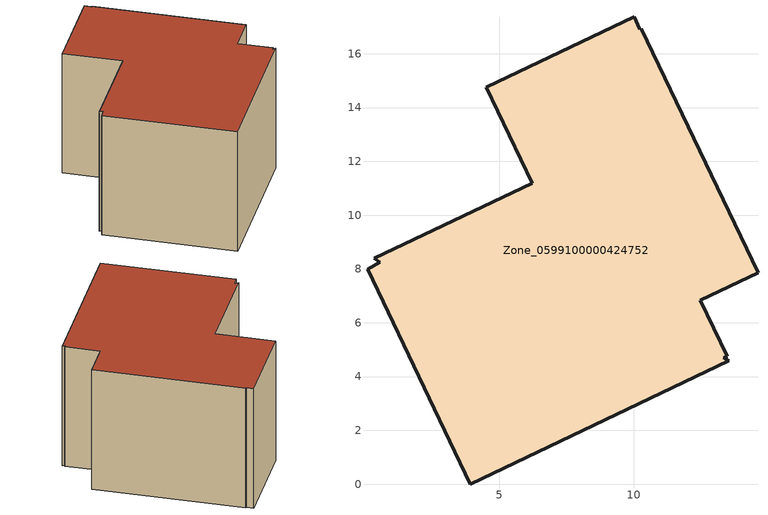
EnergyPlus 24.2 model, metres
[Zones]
Zone_0599100000424752
 floor ground (C_G): 13.54,4.59 3.94,0 0.11,7.99 0.56,8.25 0.36,8.39 6.23,11.19 4.52,14.76 10.02,17.37 10.24,16.92 10.29,16.94 14.63,7.87 12.48,6.84 13.48,4.76 13.35,4.7 z0
 wall outside (C_F): 14.63,7.87 10.29,16.94 10.24,16.92 10.02,17.37 4.52,14.76 6.23,11.19 0.36,8.39 0.56,8.25 0.11,7.99 3.94,0 13.54,4.59 13.35,4.7 13.48,4.76 12.48,6.84 14.63,7.87 z0:8.8
 roof outside (C_R): 4.52,14.76 6.23,11.19 0.36,8.39 0.56,8.25 0.11,7.99 3.94,0 13.54,4.59 13.35,4.7 13.48,4.76 12.48,6.84 14.63,7.87 10.29,16.94 10.24,16.92 10.02,17.37 z8.8
[BUILDING]
Pand.0599100000424752: North Axis=0; Terrain=City; Loads Convergence Tolerance Value=0.04; Temperature Convergence Tolerance Value=0.4; Solar Distribution=FullExterior; Maximum Number of Warmup Days=25; Minimum Number of Warmup Days=1
[Site:Location]
Rotterdam.The.Hague.AP_ZH_NLD Design_Conditions: Latitude=51.96; Longitude=4.45; Time Zone=1; Elevation=-4.5
[SITE:GROUNDTEMPERATURE:BUILDINGSURFACE]
18, 18, 18, 18, 18, 18, 18, 18, 18, 18, 18, 18
[MATERIAL] Thermal Absorptance=0.9; Solar Absorptance=0.7; Visible Absorptance=0.7
Name | Roughness | Thickness | Conductivity | Density | Specific Heat
G.D.1992-2005 | MediumSmooth | 0.15 | 0.06 | 540 | 1210
F.D.1992-2005 | Rough | 0.3 | 0.12 | 1920 | 840
R.D.1992-2005 | MediumRough | 0.2 | 0.08 | 1500 | 1000
[CONSTRUCTION]
C_G: G.D.1992-2005
C_F: F.D.1992-2005
C_R: R.D.1992-2005
[ZONE]
Zone_0599100000424752: Type=1; Multiplier=1; Ceiling Height=Autocalculate; Volume=Autocalculate; Floor Area=autocalculate; Part of Total Floor Area=Yes
[ZONEINFILTRATION:DESIGNFLOWRATE]
Infil_Zone_0599100000424752: Zone or ZoneList or Space or SpaceList=Zone_0599100000424752; Schedule=AlwaysOn; Design Flow Rate Calculation Method=Flow/Area; Flow Rate per Floor Area=0.0021; Constant Term Coefficient=1; Temperature Term Coefficient=0; Velocity Term Coefficient=0; Velocity Squared Term Coefficient=0
[HVACTEMPLATE:ZONE:IDEALLOADSAIRSYSTEM]
Zone_0599100000424752: Maximum Heating Supply Air Temperature=50; Minimum Cooling Supply Air Temperature=13; Maximum Heating Supply Air Humidity Ratio=0.0156; Minimum Cooling Supply Air Humidity Ratio=0.0077; Heating Limit=NoLimit; Cooling Limit=NoLimit; Dehumidification Control Type=ConstantSensibleHeatRatio; Cooling Sensible Heat Ratio=0.7; Dehumidification Setpoint=60; Humidification Control Type=None; Humidification Setpoint=30; Outdoor Air Method=None; Outdoor Air Flow Rate per Person=0.00944; Outdoor Air Flow Rate per Zone Floor Area=0; Outdoor Air Flow Rate per Zone=0; Demand Controlled Ventilation Type=None; Outdoor Air Economizer Type=NoEconomizer; Heat Recovery Type=None; Sensible Heat Recovery Effectiveness=0.7; Latent Heat Recovery Effectiveness=0.65
[ZONECONTROL:THERMOSTAT]
ThermostatControl_Zone_0599100000424752: Zone or ZoneList=Zone_0599100000424752; Control Type Schedule=DualSetpointControlType; Control 1=Thermostat_Zone_0599100000424752; Temperature Difference Between Cutout And Setpoint=0
[THERMOSTATSETPOINT:DUALSETPOINT]
Thermostat_Zone_0599100000424752: Heating Setpoint Temperature Schedule=HeatingSetpoint_Zone_0599100000424752; Cooling Setpoint Temperature Schedule=CoolingSetpoint_Zone_0599100000424752
[SCHEDULE:COMPACT]
HeatingSetpoint_Zone_0599100000424752: Through: 12/31, For: AllDays, Until: 24:00, 21
CoolingSetpoint_Zone_0599100000424752: Through: 12/31, For: AllDays, Until: 24:00, 24
DualSetpointControlType: Through: 12/31, For: AllDays, Until: 24:00, 4
AlwaysOn: Through: 12/31, For: AllDays, Until: 24:00, 1
